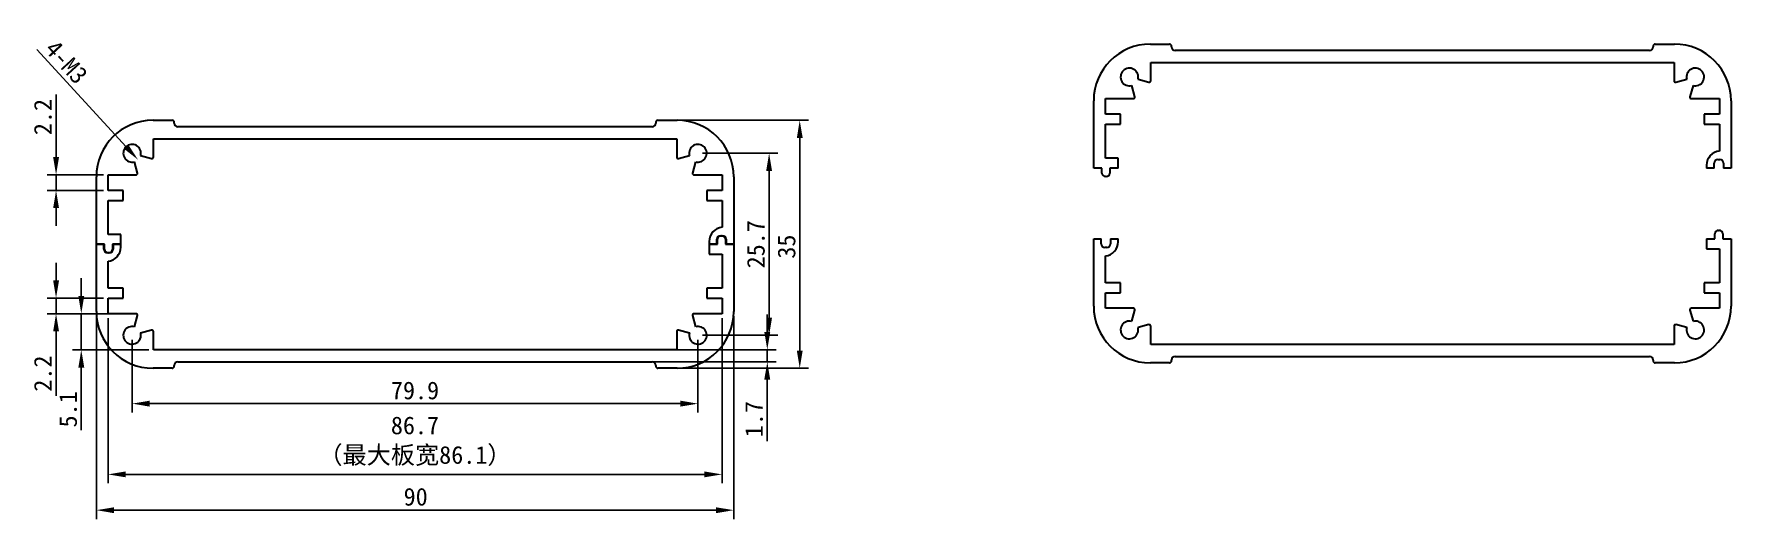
# Model space of a CAD drawing. Header units: millimetres. Extents: x 79 to 319, y 89 to 158.
import ezdxf

# ---------------------------------------------------------------- set-up
doc = ezdxf.new("R2010")
doc.units = ezdxf.units.MM
doc.header["$PDSIZE"] = -1
doc.layers.add('文字层', color=30, linetype='Continuous', lineweight=15)
doc.layers.add('细实线层', color=7, linetype='Continuous')
doc.styles.get("Standard").update_dxf_attribs({"font": 'simhei.ttf'})
doc.dimstyles.new('ISO-25', dxfattribs={"dimtxt": 2.5, "dimasz": 2.5, "dimexe": 1.25, "dimexo": 0.625, "dimtad": 1, "dimdec": 1, "dimdsep": 46, "dimtxsty": 'Standard', "dimcen": 2.5, "dimadec": 0, "dimazin": 0, "dimtfac": 1, "dimtdec": 1, "dimtmove": 0, "dimatfit": 3, "dimfxl": 1, "dimarcsym": 0})

# ---------------------------------------------------------------- blocks, each defined once
blk = doc.blocks.new('_D')
at = {"layer": 'Defpoints', "color": 0, "transparency": 16777216}
for p in [(93.03, 115.18), (172.93, 115.18), (172.93, 105.53)]:
    blk.add_point(p, dxfattribs=at)
at = {"layer": '细实线层', "color": 0, "lineweight": -2, "transparency": 16777216}
for p, q in [((93.03, 114.55), (93.03, 104.28)), ((172.93, 114.55), (172.93, 104.28)), ((95.53, 105.53), (170.43, 105.53))]:
    blk.add_line(p, q, dxfattribs=at)
at = {"layer": '细实线层', "color": 0, "transparency": 16777216}
for points in [[(95.53, 105.95), (95.53, 105.11), (93.03, 105.53)], [(170.43, 105.95), (170.43, 105.11), (172.93, 105.53)]]:
    blk.add_solid(points, dxfattribs=at)
at = {"layer": '细实线层', "color": 0, "transparency": 16777216, "insert": (132.98, 108.65), "char_height": 2.5, "attachment_point": 2}
blk.add_mtext('79.9', dxfattribs=at)
blk = doc.blocks.new('_D_1')
at = {"layer": 'Defpoints', "color": 0, "transparency": 16777216}
for p in [(172.93, 140.88), (182.98, 140.88), (172.93, 115.18)]:
    blk.add_point(p, dxfattribs=at)
at = {"layer": '细实线层', "color": 0, "lineweight": -2, "transparency": 16777216}
for p, q in [((173.55, 140.88), (184.23, 140.88)), ((182.98, 117.68), (182.98, 138.38)), ((173.55, 115.18), (184.23, 115.18))]:
    blk.add_line(p, q, dxfattribs=at)
at = {"layer": '细实线层', "color": 0, "transparency": 16777216}
for points in [[(182.56, 138.38), (183.39, 138.38), (182.98, 140.88)], [(182.56, 117.68), (183.39, 117.68), (182.98, 115.18)]]:
    blk.add_solid(points, dxfattribs=at)
at = {"layer": '细实线层', "color": 0, "transparency": 16777216, "insert": (179.85, 128.03), "char_height": 2.5, "attachment_point": 2, "rotation": 90}
blk.add_mtext('25.7', dxfattribs=at)
blk = doc.blocks.new('_D_2')
at = {"layer": 'Defpoints', "color": 0, "transparency": 16777216}
for p in [(92.18, 141.8), (93.87, 139.96)]:
    blk.add_point(p, dxfattribs=at)
at = {"layer": '细实线层', "color": 0, "lineweight": -2, "transparency": 16777216}
blk.add_line((79.59, 155.52), (92.18, 141.8), dxfattribs=at)
at = {"layer": '细实线层', "color": 0, "transparency": 16777216}
blk.add_solid([(92.49, 142.08), (91.87, 141.52), (93.87, 139.96)], dxfattribs=at)
at = {"layer": '细实线层', "color": 0, "transparency": 16777216, "insert": (83.75, 153.76), "char_height": 2.5, "attachment_point": 5, "rotation": 312.544}
blk.add_mtext('4-M3', dxfattribs=at)
blk = doc.blocks.new('_D_3')
at = {"layer": 'Defpoints', "color": 0, "transparency": 16777216}
for p in [(89.63, 118.23), (176.33, 118.23), (176.33, 95.54)]:
    blk.add_point(p, dxfattribs=at)
at = {"layer": '文字层', "color": 0, "lineweight": -2, "transparency": 16777216}
for p, q in [((89.63, 117.6), (89.63, 94.29)), ((176.33, 117.6), (176.33, 94.29)), ((92.13, 95.54), (173.83, 95.54))]:
    blk.add_line(p, q, dxfattribs=at)
at = {"layer": '文字层', "color": 0, "transparency": 16777216}
for points in [[(92.13, 95.96), (92.13, 95.13), (89.63, 95.54)], [(173.83, 95.96), (173.83, 95.13), (176.33, 95.54)]]:
    blk.add_solid(points, dxfattribs=at)
at = {"layer": '文字层', "color": 0, "transparency": 16777216, "insert": (132.97, 103.71), "char_height": 2.5, "attachment_point": 2}
blk.add_mtext('86.7\\P（最大板宽86.1）', dxfattribs=at)
blk = doc.blocks.new('_D_4')
at = {"layer": 'Defpoints', "color": 0, "transparency": 16777216}
for p in [(93.58, 118.23), (85.85, 113.13), (96.03, 113.13)]:
    blk.add_point(p, dxfattribs=at)
at = {"layer": '细实线层', "color": 0, "lineweight": -2, "transparency": 16777216}
for p, q in [((85.85, 120.73), (85.85, 123.23)), ((92.96, 118.23), (84.6, 118.23)), ((85.85, 118.23), (85.85, 113.13)), ((95.4, 113.13), (84.6, 113.13)), ((85.85, 110.63), (85.85, 101.79))]:
    blk.add_line(p, q, dxfattribs=at)
at = {"layer": '细实线层', "color": 0, "transparency": 16777216}
for points in [[(85.44, 120.73), (86.27, 120.73), (85.85, 118.23)], [(85.44, 110.63), (86.27, 110.63), (85.85, 113.13)]]:
    blk.add_solid(points, dxfattribs=at)
at = {"layer": '细实线层', "color": 0, "transparency": 16777216, "insert": (82.73, 104.72), "char_height": 2.5, "attachment_point": 2, "rotation": 90}
blk.add_mtext('5.1', dxfattribs=at)
blk = doc.blocks.new('_D_5')
at = {"layer": 'Defpoints', "color": 0, "transparency": 16777216}
for p in [(96.03, 113.13), (99.48, 111.43), (182.72, 111.43)]:
    blk.add_point(p, dxfattribs=at)
at = {"layer": '细实线层', "color": 0, "lineweight": -2, "transparency": 16777216}
for p, q in [((182.72, 115.63), (182.72, 118.13)), ((96.65, 113.13), (183.97, 113.13)), ((182.72, 113.13), (182.72, 111.43)), ((100.1, 111.43), (183.97, 111.43)), ((182.72, 108.93), (182.72, 100.25))]:
    blk.add_line(p, q, dxfattribs=at)
at = {"layer": '细实线层', "color": 0, "transparency": 16777216}
for points in [[(182.3, 115.63), (183.13, 115.63), (182.72, 113.13)], [(182.3, 108.93), (183.13, 108.93), (182.72, 111.43)]]:
    blk.add_solid(points, dxfattribs=at)
at = {"layer": '细实线层', "color": 0, "transparency": 16777216, "insert": (179.59, 103.34), "char_height": 2.5, "attachment_point": 2, "rotation": 90}
blk.add_mtext('1.7', dxfattribs=at)
blk = doc.blocks.new('_D_6')
at = {"layer": 'Defpoints', "color": 0, "transparency": 16777216}
for p in [(87.98, 118.53), (177.98, 118.53), (177.98, 90.49)]:
    blk.add_point(p, dxfattribs=at)
at = {"layer": '细实线层', "color": 0, "lineweight": -2, "transparency": 16777216}
for p, q in [((87.98, 117.9), (87.98, 89.24)), ((177.98, 117.9), (177.98, 89.24)), ((90.48, 90.49), (175.48, 90.49))]:
    blk.add_line(p, q, dxfattribs=at)
at = {"layer": '细实线层', "color": 0, "transparency": 16777216}
for points in [[(90.48, 90.9), (90.48, 90.07), (87.98, 90.49)], [(175.48, 90.9), (175.48, 90.07), (177.98, 90.49)]]:
    blk.add_solid(points, dxfattribs=at)
at = {"layer": '细实线层', "color": 0, "transparency": 16777216, "insert": (133.07, 93.64), "char_height": 2.5, "attachment_point": 2}
blk.add_mtext('90', dxfattribs=at)
blk = doc.blocks.new('_D_7')
at = {"layer": 'Defpoints', "color": 0, "transparency": 16777216}
for p in [(169.98, 145.53), (169.98, 110.53), (187.3, 110.53)]:
    blk.add_point(p, dxfattribs=at)
at = {"layer": '细实线层', "color": 0, "lineweight": -2, "transparency": 16777216}
for p, q in [((170.6, 145.53), (188.55, 145.53)), ((187.3, 143.03), (187.3, 113.03)), ((170.6, 110.53), (188.55, 110.53))]:
    blk.add_line(p, q, dxfattribs=at)
at = {"layer": '细实线层', "color": 0, "transparency": 16777216}
for points in [[(186.89, 143.03), (187.72, 143.03), (187.3, 145.53)], [(186.89, 113.03), (187.72, 113.03), (187.3, 110.53)]]:
    blk.add_solid(points, dxfattribs=at)
at = {"layer": '细实线层', "color": 0, "transparency": 16777216, "insert": (184.18, 127.7), "char_height": 2.5, "attachment_point": 2, "rotation": 90}
blk.add_mtext('35', dxfattribs=at)
blk = doc.blocks.new('_D_8')
at = {"layer": 'Defpoints', "color": 0, "transparency": 16777216}
for p in [(82.29, 120.43), (89.63, 120.43), (89.63, 118.23)]:
    blk.add_point(p, dxfattribs=at)
at = {"layer": '细实线层', "color": 0, "lineweight": -2, "transparency": 16777216}
for p, q in [((82.29, 122.93), (82.29, 125.43)), ((89, 120.43), (81.04, 120.43)), ((82.29, 120.43), (82.29, 118.23)), ((89, 118.23), (81.04, 118.23)), ((82.29, 115.73), (82.29, 106.61))]:
    blk.add_line(p, q, dxfattribs=at)
at = {"layer": '细实线层', "color": 0, "transparency": 16777216}
for points in [[(81.88, 122.93), (82.71, 122.93), (82.29, 120.43)], [(81.88, 115.73), (82.71, 115.73), (82.29, 118.23)]]:
    blk.add_solid(points, dxfattribs=at)
at = {"layer": '细实线层', "color": 0, "transparency": 16777216, "insert": (79.17, 109.77), "char_height": 2.5, "attachment_point": 2, "rotation": 90}
blk.add_mtext('2.2', dxfattribs=at)
blk = doc.blocks.new('_D_10')
at = {"layer": 'Defpoints', "color": 0, "transparency": 16777216}
for p in [(82.29, 137.83), (89.63, 137.83), (89.63, 135.63)]:
    blk.add_point(p, dxfattribs=at)
at = {"layer": '细实线层', "color": 0, "lineweight": -2, "transparency": 16777216}
for p, q in [((82.29, 140.33), (82.29, 149.15)), ((89, 137.83), (81.04, 137.83)), ((82.29, 135.63), (82.29, 137.83)), ((89, 135.63), (81.04, 135.63)), ((82.29, 133.13), (82.29, 130.63))]:
    blk.add_line(p, q, dxfattribs=at)
at = {"layer": '细实线层', "color": 0, "transparency": 16777216}
for points in [[(81.88, 140.33), (82.71, 140.33), (82.29, 137.83)], [(81.88, 133.13), (82.71, 133.13), (82.29, 135.63)]]:
    blk.add_solid(points, dxfattribs=at)
at = {"layer": '细实线层', "color": 0, "transparency": 16777216, "insert": (79.17, 145.99), "char_height": 2.5, "attachment_point": 2, "rotation": 90}
blk.add_mtext('2.2', dxfattribs=at)

msp = doc.modelspace()

# ---------------------------------------------------------------- linework, layer by layer
at = {"color": 7, "linetype": 'Continuous', "lineweight": 30}
for p, q in [((236.81, 156.29), (239.51, 156.29)), ((239.81, 155.89), (239.81, 155.99)), ((307.81, 155.99), (307.81, 155.89)), ((308.11, 156.29), (310.81, 156.29)), ((236.86, 153.69), (310.76, 153.69)), ((236.86, 151.1), (236.86, 153.69)), ((307.31, 155.39), (240.31, 155.39)), ((310.76, 153.69), (310.76, 151.1)), ((235.07, 151.32), (236.61, 150.91)), ((311.01, 150.91), (312.55, 151.32)), ((230.46, 148.59), (234.42, 148.59)), ((230.46, 146.39), (230.46, 148.59)), ((234.61, 148.84), (234.18, 150.43)), ((313.44, 150.43), (313.01, 148.84)), ((313.2, 148.59), (317.16, 148.59)), ((317.16, 148.59), (317.16, 146.39)), ((228.81, 138.79), (228.81, 148.29)), ((232.61, 146.39), (230.46, 146.39)), ((232.61, 144.99), (232.61, 146.39)), ((315.01, 146.39), (315.01, 144.99)), ((317.16, 146.39), (315.01, 146.39)), ((318.81, 148.29), (318.81, 138.79)), ((95.98, 145.53), (98.68, 145.53)), ((98.98, 145.13), (98.98, 145.23)), ((166.48, 144.63), (99.48, 144.63)), ((166.98, 145.23), (166.98, 145.13)), ((167.28, 145.53), (169.98, 145.53)), ((230.46, 140.19), (230.46, 144.99)), ((230.46, 144.99), (232.61, 144.99)), ((315.01, 144.99), (317.16, 144.99)), ((317.16, 144.99), (317.16, 141.19)), ((96.03, 142.93), (169.93, 142.93)), ((96.03, 140.34), (96.03, 142.93)), ((169.93, 142.93), (169.93, 140.34)), ((93.78, 138.08), (93.35, 139.67)), ((94.23, 140.56), (95.77, 140.14)), ((170.18, 140.14), (171.72, 140.56)), ((172.6, 139.67), (172.18, 138.08)), ((232.26, 140.19), (230.46, 140.19)), ((232.26, 138.79), (232.26, 140.19)), ((315.36, 139.2), (315.36, 138.79)), ((316.43, 138.79), (316.43, 139.49)), ((316.93, 139.99), (317.23, 139.99)), ((317.73, 139.49), (317.73, 138.79)), ((87.98, 128.03), (87.98, 137.53)), ((89.63, 137.83), (93.58, 137.83)), ((89.63, 135.63), (89.63, 137.83)), ((172.37, 137.83), (176.33, 137.83)), ((176.33, 137.83), (176.33, 135.63)), ((177.98, 137.53), (177.98, 128.03)), ((229.98, 138.79), (228.81, 138.79)), ((229.98, 138.09), (229.98, 138.79)), ((230.58, 137.59), (230.48, 137.59)), ((231.08, 138.79), (231.08, 138.09)), ((232.26, 138.79), (231.08, 138.79)), ((316.43, 138.79), (315.36, 138.79)), ((318.81, 138.79), (317.73, 138.79)), ((91.78, 135.63), (89.63, 135.63)), ((89.63, 129.43), (89.63, 134.23)), ((89.63, 134.23), (91.78, 134.23)), ((91.78, 134.23), (91.78, 135.63)), ((174.18, 135.63), (174.18, 134.23)), ((176.33, 135.63), (174.18, 135.63)), ((174.18, 134.23), (176.33, 134.23)), ((176.33, 134.23), (176.33, 130.43)), ((91.43, 129.43), (89.63, 129.43)), ((91.43, 128.03), (91.43, 129.43)), ((316.53, 128.79), (316.53, 129.49)), ((317.03, 129.99), (317.13, 129.99)), ((317.63, 129.49), (317.63, 128.79)), ((87.98, 118.53), (87.98, 128.03)), ((87.98, 128.03), (89.05, 128.03)), ((89.15, 128.03), (87.98, 128.03)), ((89.05, 127.33), (89.05, 128.03)), ((89.15, 127.33), (89.15, 128.03)), ((90.25, 128.03), (90.25, 127.33)), ((91.43, 128.03), (90.25, 128.03)), ((90.35, 128.03), (90.35, 127.33)), ((90.35, 128.03), (91.43, 128.03)), ((91.43, 127.62), (91.43, 128.03)), ((174.53, 128.44), (174.53, 128.03)), ((174.53, 128.03), (174.53, 126.63)), ((174.53, 128.03), (175.7, 128.03)), ((175.6, 128.03), (174.53, 128.03)), ((175.6, 128.03), (175.6, 128.73)), ((175.7, 128.03), (175.7, 128.73)), ((176.1, 129.23), (176.4, 129.23)), ((176.2, 129.23), (176.3, 129.23)), ((176.8, 128.73), (176.8, 128.03)), ((176.8, 128.03), (177.98, 128.03)), ((176.9, 128.73), (176.9, 128.03)), ((177.98, 128.03), (176.9, 128.03)), ((177.98, 128.03), (177.98, 118.53)), ((228.81, 119.29), (228.81, 128.79)), ((228.81, 128.79), (229.88, 128.79)), ((229.88, 128.09), (229.88, 128.79)), ((230.68, 127.59), (230.38, 127.59)), ((230.58, 127.59), (230.48, 127.59)), ((231.18, 128.79), (231.18, 128.09)), ((231.18, 128.79), (232.26, 128.79)), ((232.26, 128.38), (232.26, 128.79)), ((315.36, 128.79), (315.36, 127.39)), ((315.36, 128.79), (316.53, 128.79)), ((315.36, 127.39), (317.16, 127.39)), ((317.16, 127.39), (317.16, 122.59)), ((317.63, 128.79), (318.81, 128.79)), ((318.81, 128.79), (318.81, 119.29)), ((89.85, 126.83), (89.55, 126.83)), ((89.63, 121.83), (89.63, 125.63)), ((89.75, 126.83), (89.65, 126.83)), ((174.53, 126.63), (176.33, 126.63)), ((176.33, 126.63), (176.33, 121.83)), ((230.46, 122.59), (230.46, 126.39)), ((232.61, 122.59), (230.46, 122.59)), ((232.61, 121.19), (232.61, 122.59)), ((315.01, 122.59), (315.01, 121.19)), ((317.16, 122.59), (315.01, 122.59)), ((91.78, 121.83), (89.63, 121.83)), ((89.63, 120.43), (91.78, 120.43)), ((89.63, 118.23), (89.63, 120.43)), ((91.78, 120.43), (91.78, 121.83)), ((174.18, 121.83), (174.18, 120.43)), ((176.33, 121.83), (174.18, 121.83)), ((174.18, 120.43), (176.33, 120.43)), ((176.33, 120.43), (176.33, 118.23)), ((230.46, 121.19), (232.61, 121.19)), ((230.46, 118.99), (230.46, 121.19)), ((315.01, 121.19), (317.16, 121.19)), ((317.16, 121.19), (317.16, 118.99)), ((93.58, 118.23), (89.63, 118.23)), ((93.35, 116.39), (93.78, 117.98)), ((172.18, 117.98), (172.6, 116.39)), ((176.33, 118.23), (172.37, 118.23)), ((234.42, 118.99), (230.46, 118.99)), ((234.18, 117.15), (234.61, 118.74)), ((313.01, 118.74), (313.44, 117.15)), ((317.16, 118.99), (313.2, 118.99)), ((95.77, 115.92), (94.23, 115.5)), ((96.03, 113.13), (96.03, 115.72)), ((169.93, 115.72), (169.93, 113.13)), ((171.72, 115.5), (170.18, 115.92)), ((236.61, 116.68), (235.07, 116.27)), ((236.86, 113.89), (236.86, 116.48)), ((310.76, 116.48), (310.76, 113.89)), ((312.55, 116.27), (311.01, 116.68)), ((169.93, 113.13), (96.03, 113.13)), ((310.76, 113.89), (236.86, 113.89)), ((98.68, 110.53), (95.98, 110.53)), ((98.98, 110.83), (98.98, 110.93)), ((99.48, 111.43), (166.48, 111.43)), ((166.98, 110.93), (166.98, 110.83)), ((169.98, 110.53), (167.28, 110.53)), ((239.51, 111.29), (236.81, 111.29)), ((239.81, 111.59), (239.81, 111.69)), ((240.31, 112.19), (307.31, 112.19)), ((307.81, 111.69), (307.81, 111.59)), ((310.81, 111.29), (308.11, 111.29))]:
    msp.add_line(p, q, dxfattribs=at)
for centre, radius, start, end in [((236.81, 148.29), 8, 90, 180), ((239.51, 155.99), 0.3, 0, 90), ((240.31, 155.89), 0.5, 180, 270), ((307.31, 155.89), 0.5, 270, 0), ((308.11, 155.99), 0.3, 90, 180), ((310.81, 148.29), 8, 0, 90), ((233.86, 151.64), 1.25, 345, 285), ((236.66, 151.1), 0.2, 255, 0), ((310.96, 151.1), 0.2, 180, 285), ((313.76, 151.64), 1.25, 255, 195), ((234.42, 148.79), 0.2, 270, 15), ((313.2, 148.79), 0.2, 165, 270), ((95.98, 137.53), 8, 90, 180), ((98.68, 145.23), 0.3, 0, 90), ((99.48, 145.13), 0.5, 180, 270), ((166.48, 145.13), 0.5, 270, 0), ((167.28, 145.23), 0.3, 90, 180), ((169.98, 137.53), 8, 0, 90), ((93.03, 140.88), 1.25, 345, 285), ((172.93, 140.88), 1.25, 255, 195), ((95.83, 140.34), 0.2, 255, 0), ((170.13, 140.34), 0.2, 180, 285), ((317.36, 139.2), 2, 95.7392, 180), ((316.93, 139.49), 0.5, 90, 180), ((317.23, 139.49), 0.5, 0, 90), ((93.58, 138.03), 0.2, 270, 15), ((172.37, 138.03), 0.2, 165, 270), ((230.48, 138.09), 0.5, 180, 270), ((230.58, 138.09), 0.5, 270, 0), ((176.53, 128.44), 2, 95.7392, 180), ((317.03, 129.49), 0.5, 90, 180), ((317.13, 129.49), 0.5, 0, 90), ((89.55, 127.33), 0.5, 180, 270), ((89.65, 127.33), 0.5, 180, 270), ((89.43, 127.62), 2, 275.7392, 0), ((89.75, 127.33), 0.5, 270, 0), ((89.85, 127.33), 0.5, 270, 0), ((176.1, 128.73), 0.5, 90, 180), ((176.2, 128.73), 0.5, 90, 180), ((176.3, 128.73), 0.5, 0, 90), ((176.4, 128.73), 0.5, 0, 90), ((230.38, 128.09), 0.5, 180, 270), ((230.26, 128.38), 2, 275.7392, 0), ((230.68, 128.09), 0.5, 270, 0), ((95.98, 118.53), 8, 180, 270), ((93.58, 118.03), 0.2, 345, 90), ((169.98, 118.53), 8, 270, 0), ((172.37, 118.03), 0.2, 90, 195), ((236.81, 119.29), 8, 180, 270), ((234.42, 118.79), 0.2, 345, 90), ((310.81, 119.29), 8, 270, 0), ((313.2, 118.79), 0.2, 90, 195), ((93.03, 115.18), 1.25, 75, 15), ((95.83, 115.72), 0.2, 0, 105), ((170.13, 115.72), 0.2, 75, 180), ((172.93, 115.18), 1.25, 165, 105), ((233.86, 115.94), 1.25, 75, 15), ((236.66, 116.48), 0.2, 0, 105), ((310.96, 116.48), 0.2, 75, 180), ((313.76, 115.94), 1.25, 165, 105), ((98.68, 110.83), 0.3, 270, 0), ((99.48, 110.93), 0.5, 90, 180), ((166.48, 110.93), 0.5, 0, 90), ((167.28, 110.83), 0.3, 180, 270), ((239.51, 111.59), 0.3, 270, 0), ((240.31, 111.69), 0.5, 90, 180), ((307.31, 111.69), 0.5, 0, 90), ((308.11, 111.59), 0.3, 180, 270)]:
    msp.add_arc(centre, radius, start, end, dxfattribs=at)

# ---------------------------------------------------------------- dimensions: what is measured, and where the dimension line sits
at = {"layer": '文字层'}
dim = msp.add_linear_dim(base=(176.33, 95.54), p1=(89.63, 118.23), p2=(176.33, 118.23), text='<>\\P（最大板宽86.1）', dimstyle='ISO-25', dxfattribs=at)
dim.commit()
dim.dimension.update_dxf_attribs({"geometry": '_D_3', "text_midpoint": (132.97, 95.54), "dimtype": 160})
at = {"layer": '细实线层'}
dim = msp.add_diameter_dim_2p(p1=(92.18, 141.8), p2=(93.87, 139.96), text='4-M3', dimstyle='ISO-25', dxfattribs=at)
dim.commit()
dim.dimension.update_dxf_attribs({"geometry": '_D_2', "text_midpoint": (82.37, 152.49), "dimtype": 163})
for base, p1, p2, picture, middle in [((82.29, 137.83), (89.63, 135.63), (89.63, 137.83), '_D_10', (82.29, 145.99)), ((187.3, 110.53), (169.98, 145.53), (169.98, 110.53), '_D_7', (187.3, 127.7)), ((182.98, 140.88), (172.93, 115.18), (172.93, 140.88), '_D_1', (182.98, 128.03)), ((82.29, 120.43), (89.63, 118.23), (89.63, 120.43), '_D_8', (82.29, 109.77)), ((85.85, 113.13), (93.58, 118.23), (96.03, 113.13), '_D_4', (85.85, 104.72)), ((182.72, 111.43), (96.03, 113.13), (99.48, 111.43), '_D_5', (182.72, 103.34))]:
    dim = msp.add_linear_dim(base=base, p1=p1, p2=p2, angle=90, dimstyle='ISO-25', dxfattribs=at)
    dim.commit()
    dim.dimension.update_dxf_attribs({"geometry": picture, "text_midpoint": middle, "dimtype": 160})
for base, p1, p2, picture, middle in [((177.98, 90.49), (87.98, 118.53), (177.98, 118.53), '_D_6', (133.07, 90.49)), ((172.93, 105.53), (93.03, 115.18), (172.93, 115.18), '_D', (132.98, 105.53))]:
    dim = msp.add_linear_dim(base=base, p1=p1, p2=p2, dimstyle='ISO-25', dxfattribs=at)
    dim.commit()
    dim.dimension.update_dxf_attribs({"geometry": picture, "text_midpoint": middle, "dimtype": 160})

doc.saveas('drawing.dxf')
